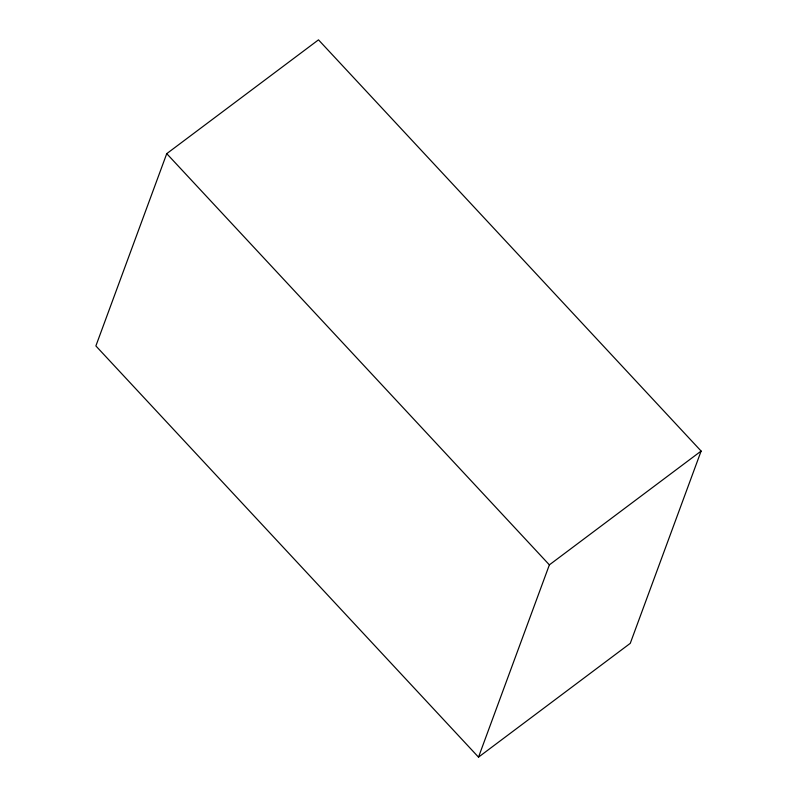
<?xml version="1.0" encoding="UTF-8"?>
<svg xmlns="http://www.w3.org/2000/svg" width="797" height="797" viewBox="0 0 797 797"><rect width="100%" height="100%" fill="white"/><g stroke="black" fill="none" stroke-linecap="round" stroke-linejoin="round"><path stroke-width="1.2" d="M166.742 153.652L95.879 345.938L478.509 757.15L630.258 643.348L701.121 451.062L318.491 39.85L166.742 153.652L549.372 564.864L478.509 757.15M549.372 564.864L701.121 451.062"/></g></svg>
